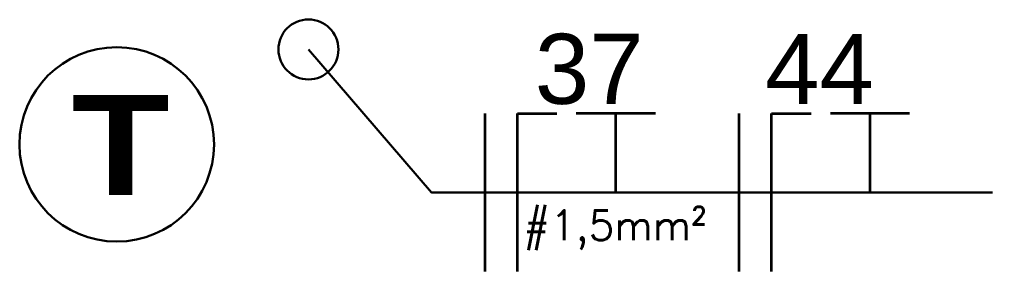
# Model space of a CAD drawing. Header units: millimetres. Extents: x 32721 to 70403, y 1490 to 13922.
# Drawn here: x 70240.6 to 70402.7, y 13880.4 to 13922.5 of the extents above; entities that cross this region are included whole.
import ezdxf
from ezdxf.enums import TextEntityAlignment as Align

# ---------------------------------------------------------------- set-up
doc = ezdxf.new("R2010")
doc.units = ezdxf.units.MM
for name, color, linetype, lineweight in [('EJEL05130C', 130, 'Continuous', 30), ('EJEL0550C', 50, 'Continuous', 35), ('EJEL3040C', 40, 'Continuous', 9)]:
    doc.layers.add(name, color=color, linetype=linetype, lineweight=lineweight)
doc.styles.add('COTAS', font='arial.ttf', dxfattribs={"height": 12})
doc.styles.add('M_abG50', font='', dxfattribs={"width": 1.1, "height": 0.13})
doc.styles.add('ROMANS', font='romans.shx')
doc.styles.get('M_abG50').set_extended_font_data('Arial Black')

# ---------------------------------------------------------------- blocks, each defined once
blk = doc.blocks.new('A$C71E37391')
at = {"layer": 'EJEL0550C', "ltscale": 0.015}
for p, q in [((7.02, 14.03), (-7.02, 14.03)), ((0, 0), (0, 14.03))]:
    blk.add_line(p, q, dxfattribs=at)
blk = doc.blocks.new('A$C1116134A')
at = {"layer": 'EJEL0550C', "ltscale": 0.015}
for p, q in [((0, -14.03), (0, 14.03)), ((0, 14.03), (7.02, 14.03))]:
    blk.add_line(p, q, dxfattribs=at)

msp = doc.modelspace()

# ---------------------------------------------------------------- linework, layer by layer
at = {"layer": 'EJEL05130C', "ltscale": 0.2}
msp.add_lwpolyline([(70402.72, 13893.61), (70309.26, 13893.61), (70288.74, 13917.48)], dxfattribs=at)
at = {"layer": 'EJEL05130C', "ltscale": 0.001}
msp.add_circle((70288.74, 13917.48), 5, dxfattribs=at)
at = {"layer": 'EJEL05130C'}
msp.add_circle((70256.8, 13901.64), 16.21, dxfattribs=at)
at = {"layer": 'EJEL0550C', "ltscale": 0.015}
for p, q in [((70318.18, 13880.44), (70318.18, 13906.78)), ((70360.53, 13880.44), (70360.53, 13906.78))]:
    msp.add_line(p, q, dxfattribs=at)

# ---------------------------------------------------------------- block references
at = {"layer": 'EJEL0550C', "xscale": 0.9387865922363869, "yscale": 0.9387865922363869, "zscale": 0.9387865922363869}
for name, p in [('A$C1116134A', (70323.55, 13893.61)), ('A$C71E37391', (70339.96, 13893.61)), ('A$C1116134A', (70365.9, 13893.61)), ('A$C71E37391', (70382.31, 13893.61))]:
    msp.add_blockref(name, p, dxfattribs=at)

# ---------------------------------------------------------------- texts
at = {"layer": 'EJEL05130C', "style": 'COTAS'}
for s, p in [('37', (70326.46, 13908.4)), ('44', (70364.83, 13908.38))]:
    msp.add_text(s, height=11.681, dxfattribs=at).set_placement(p)
at = {"layer": 'EJEL0550C', "color": 2, "style": 'ROMANS'}
msp.add_text('#1,5mm²', height=4.988, dxfattribs=at).set_placement((70324.53, 13885.65))
at = {"layer": 'EJEL3040C', "style": 'M_abG50'}
msp.add_text('T', height=16.72, dxfattribs=at).set_placement((70257.45, 13901.54), align=Align.MIDDLE_CENTER)

doc.saveas('drawing.dxf')
